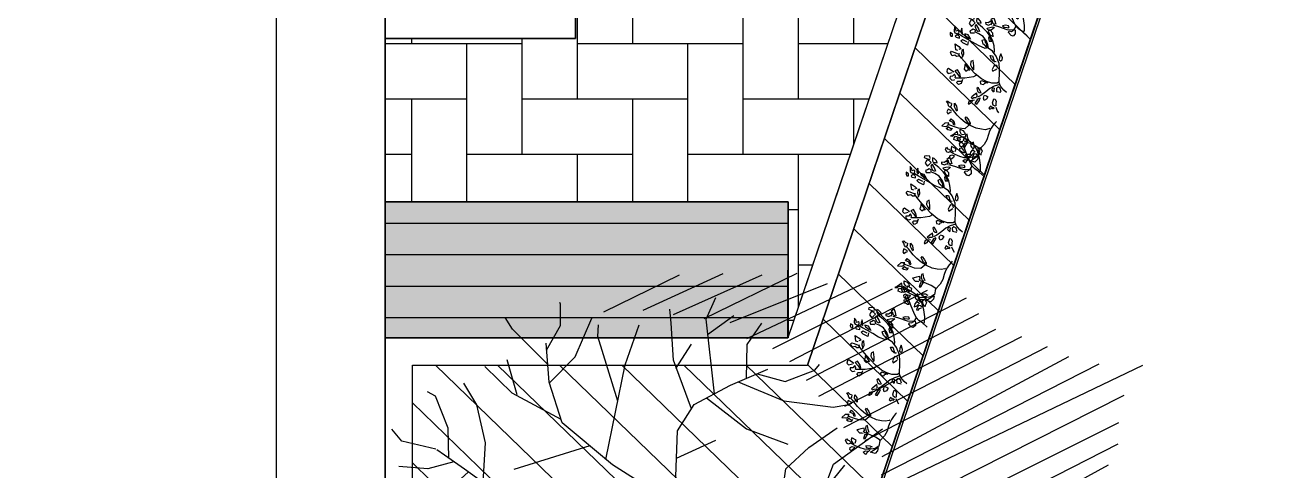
# Model space of a CAD drawing. Header units: millimetres. Extents: x 60.6 to 115.2, y 47.4 to 73.6.
# Drawn here: x 100.911 to 105.522, y 51.672 to 53.31 of the extents above; entities that cross this region are included whole.
import ezdxf

# ---------------------------------------------------------------- set-up
doc = ezdxf.new("R2010")
doc.units = ezdxf.units.MM
for name, color, linetype in [('1-furnitura', 250, 'Continuous'), ('bord', 251, 'Continuous'), ('tree 3', 96, 'Continuous'), ('trees', 118, 'Continuous')]:
    doc.layers.add(name, color=color, linetype=linetype)
doc.layers.add('hatch 3', color=7, linetype='Continuous', true_color=0x57792a)
for name, color, linetype, lineweight in [('paving', 251, 'Continuous', 30), ('road', 7, 'Continuous', 30), ('wall2', 7, 'Continuous', 40)]:
    doc.layers.add(name, color=color, linetype=linetype, lineweight=lineweight)
doc.linetypes.add('FENCELINE1', pattern='A,6.35,-2.54,[133,ltypeshp.shx,S=2.54,R=0,X=-2.54,Y=0],-2.54,25.4', length=36.83)
pattern_1 = [(0, (-555.04357, -382.48519), (0.02778125, 0.0555625), [0, -0.0555625])]
pattern_2 = [(72, (192.247137, -646.07223), (-0.0442581993, 0.0435912956), [0, -0.0555625])]
pattern_3 = [(144, (673.85884, -16.809406), (-0.0551343215, -0.0286215977), [0, -0.0555625])]
pattern_4 = [(216, (224.22053, 635.683446), (0.0101833147, -0.061280416), [0, -0.0555625])]
pattern_5 = [(288, (-535.28293, 409.68338), (0.061427956, -0.009251782), [0, -0.0555625])]

# ---------------------------------------------------------------- blocks, each defined once
blk = doc.blocks.new('SHADOW2')
at = {"color": 250}
for p, q in [((6.317, -0.452), (7.12, -1.952)), ((6.379, -1.246), (7.182, -2.834)), ((6.317, -1.864), (7.182, -3.628)), ((6.256, -2.481), (7.243, -4.334)), ((6.194, -3.011), (7.058, -4.951)), ((5.885, -3.364), (7.12, -5.745)), ((5.7, -3.893), (6.996, -6.275)), ((5.453, -4.246), (6.996, -6.98)), ((-3.992, -4.687), (-2.819, -7.069)), ((5.083, -4.599), (6.873, -7.774)), ((4.774, -4.863), (6.564, -8.039)), ((-3.375, -5.304), (-2.264, -7.422)), ((4.157, -5.393), (6.132, -8.921)), ((4.589, -5.393), (6.256, -8.392)), ((-2.881, -5.657), (-1.461, -8.304)), ((3.91, -5.834), (5.947, -9.451)), ((-2.387, -6.01), (-0.659, -9.009)), ((-2.017, -6.01), (-0.041, -9.362)), ((-1.523, -6.186), (0.514, -9.627)), ((-1.029, -6.275), (1.008, -9.715)), ((2.86, -6.098), (5.638, -11.391)), ((3.231, -6.186), (5.638, -10.509)), ((3.601, -6.186), (5.762, -9.892)), ((-0.597, -6.451), (1.626, -10.156)), ((2.058, -6.539), (4.465, -10.95)), ((2.49, -6.451), (5.021, -11.038)), ((-0.103, -6.628), (2.119, -10.333)), ((0.329, -6.628), (2.613, -10.509)), ((0.761, -6.628), (3.107, -10.686)), ((1.193, -6.716), (3.601, -10.774)), ((1.626, -6.628), (4.033, -10.95))]:
    blk.add_line(p, q, dxfattribs=at)
blk = doc.blocks.new('t61')
at = {"color": 86, "linetype": 'Continuous'}
for p, q in [((0.0243, 0.4853), (0.0252, 0.4981)), ((0.02, 0.4213), (0.0243, 0.4853)), ((0.0656, 0.4591), (0.0705, 0.4732)), ((-0.0478, 0.4405), (-0.0558, 0.4687)), ((0.0608, 0.4055), (0.0656, 0.4591)), ((-0.1457, 0.4033), (-0.1466, 0.4309)), ((-0.0219, 0.3917), (-0.0478, 0.4405)), ((-0.0111, 0.4117), (-0.0006, 0.4469)), ((0.1022, 0.403), (0.1266, 0.4495)), ((0.15, 0.4072), (0.1694, 0.4328)), ((-0.1238, 0.4264), (-0.1358, 0.4251)), ((-0.0903, 0.4014), (-0.1238, 0.4264)), ((-0.0324, 0.3723), (-0.0111, 0.4117)), ((0.0374, 0.3782), (0.02, 0.4213)), ((0.0339, 0.3489), (0.0687, 0.4219)), ((0.1463, 0.3864), (0.1518, 0.4155)), ((-0.2289, 0.3755), (-0.2452, 0.3912)), ((-0.1546, 0.3796), (-0.1851, 0.4005)), ((-0.1387, 0.3567), (-0.1457, 0.4033)), ((-0.0436, 0.3482), (-0.0903, 0.4014)), ((0.0502, 0.3831), (0.1022, 0.403)), ((0.1149, 0.3732), (0.15, 0.4072)), ((-0.2094, 0.3611), (-0.2289, 0.3755)), ((-0.1174, 0.3261), (-0.1546, 0.3796)), ((-0.0481, 0.3386), (-0.0324, 0.3723)), ((-0.0071, 0.3639), (0.0305, 0.3771)), ((0.0644, 0.3569), (0.1149, 0.3732)), ((0.15, 0.3089), (0.1463, 0.3864)), ((0.199, 0.3268), (0.203, 0.3742)), ((0.2313, 0.3134), (0.2442, 0.3694)), ((0.2442, 0.3694), (0.2639, 0.3857)), ((-0.2295, 0.3271), (-0.2763, 0.3579)), ((-0.1336, 0.3494), (-0.2094, 0.3611)), ((-0.0519, 0.3257), (-0.0071, 0.3639)), ((-0.017, 0.2458), (0.0339, 0.3489)), ((0.0357, 0.3528), (0.0644, 0.3569)), ((-0.0595, 0.3005), (-0.0481, 0.3386)), ((-0.2165, 0.2875), (-0.2295, 0.3271)), ((-0.1057, 0.2599), (-0.1174, 0.3261)), ((0.1367, 0.2104), (0.0816, 0.3124)), ((0.1939, 0.26), (0.15, 0.3089)), ((0.2106, 0.2843), (0.199, 0.3268)), ((0.2211, 0.2996), (0.2301, 0.3117)), ((0.2652, 0.2932), (0.3175, 0.314)), ((0.3175, 0.314), (0.3249, 0.3271)), ((-0.3487, 0.2983), (-0.3622, 0.2951)), ((-0.3117, 0.3044), (-0.3487, 0.2983)), ((-0.2966, 0.2829), (-0.3117, 0.3044)), ((-0.2633, 0.2944), (-0.3077, 0.2791)), ((-0.2116, 0.2868), (-0.2633, 0.2944)), ((-0.2556, 0.2933), (-0.2593, 0.2525)), ((-0.0567, 0.2592), (-0.0595, 0.3005)), ((0.1987, 0.2669), (0.2211, 0.2996)), ((0.2162, 0.2925), (0.2652, 0.2932)), ((-0.3036, 0.2805), (-0.3271, 0.2502)), ((-0.1651, 0.2429), (-0.2116, 0.2868)), ((0.17, 0.2275), (0.1987, 0.2669)), ((0.3034, 0.2467), (0.3388, 0.2679)), ((-0.3271, 0.2502), (-0.3733, 0.2288)), ((-0.2593, 0.2525), (-0.3216, 0.2064)), ((-0.0853, 0.2237), (-0.1057, 0.2599)), ((-0.0428, 0.2285), (-0.0567, 0.2592)), ((0.2415, 0.2323), (0.3034, 0.2467)), ((-0.3733, 0.2288), (-0.4121, 0.2205)), ((-0.1509, 0.199), (-0.1651, 0.2429)), ((-0.0338, 0.2124), (-0.0428, 0.2285)), ((-0.0231, 0.2095), (-0.017, 0.2458)), ((0.1195, 0.2016), (0.17, 0.2275)), ((0.1766, 0.2365), (0.2415, 0.2323)), ((0.3228, 0.1891), (0.3662, 0.2333)), ((-0.3216, 0.2064), (-0.3453, 0.1913)), ((-0.0625, 0.1963), (-0.0853, 0.2237)), ((-0.0118, 0.2001), (0.0058, 0.2115)), ((0.0058, 0.2115), (0.0277, 0.2217)), ((0.0277, 0.2217), (0.049, 0.2217)), ((0.049, 0.2217), (0.0825, 0.2048)), ((-0.2344, 0.1923), (-0.2627, 0.2025)), ((-0.168, 0.1141), (-0.2344, 0.1923)), ((-0.114, 0.1724), (-0.1509, 0.199)), ((-0.0657, 0.1854), (-0.114, 0.1724)), ((0.0825, 0.2048), (0.1195, 0.2016)), ((0.2364, 0.0617), (0.1977, 0.1859)), ((0.2798, 0.1088), (0.3228, 0.1891)), ((0.32, 0.1807), (0.3773, 0.1971)), ((0.3694, 0.1307), (0.4272, 0.1884)), ((0.4272, 0.1884), (0.4463, 0.2003)), ((-0.4223, 0.1641), (-0.4321, 0.1647)), ((-0.3856, 0.1468), (-0.4223, 0.1641)), ((-0.3456, 0.0887), (-0.3856, 0.1468)), ((-0.0554, 0.16), (-0.1244, 0.1209)), ((-0.0369, 0.1529), (-0.0459, 0.1132)), ((-0.015, 0.1615), (0.0274, 0.1634)), ((0.0274, 0.1634), (0.0468, 0.1426)), ((0.1118, 0.0815), (0.101, 0.1625)), ((0.0468, 0.1426), (0.0443, 0.0988)), ((0.1099, 0.0681), (0.1712, 0.1417)), ((0.2744, 0.1071), (0.3403, 0.1285)), ((0.3387, 0.1284), (0.3819, 0.0859)), ((0.3403, 0.1285), (0.4041, 0.1333)), ((0.3929, 0.1325), (0.4333, 0.1096)), ((-0.4528, 0.1112), (-0.4746, 0.1228)), ((-0.3483, 0.0895), (-0.4528, 0.1112)), ((-0.1244, 0.1209), (-0.2036, 0.1087)), ((0.2057, 0.0251), (0.2744, 0.1071)), ((0.4333, 0.1096), (0.4681, 0.1096)), ((0.4681, 0.1096), (0.4709, 0.1112)), ((-0.3964, 0.0885), (-0.4574, 0.0847)), ((-0.3608, -0.0107), (-0.3964, 0.0885)), ((-0.3086, 0.0779), (-0.3527, 0.0907)), ((0.3819, 0.0859), (0.445, 0.0587)), ((-0.2289, 0.0174), (-0.3086, 0.0779)), ((-0.1198, 0.0459), (-0.0939, 0.0779)), ((-0.033, 0.0459), (0.0092, 0.0686)), ((0.1004, 0.0017), (0.1118, 0.0815)), ((-0.4512, 0.0427), (-0.4762, 0.0417)), ((-0.3961, 0.0472), (-0.4629, 0.0587)), ((-0.3808, -0.0118), (-0.4512, 0.0427)), ((-0.274, 0.0516), (-0.3961, 0.0472)), ((-0.154, -0.0367), (-0.1198, 0.0459)), ((-0.1245, 0.0345), (-0.0687, 0.051)), ((-0.0769, -0.044), (-0.033, 0.0459)), ((0.3098, 0.0161), (0.4152, 0.0488)), ((0.4152, 0.0488), (0.4343, 0.0478)), ((-0.3539, 0.0206), (-0.3869, 0.0078)), ((0.1648, -0.0396), (0.2057, 0.0251)), ((0.2145, 0.0356), (0.369, 0.004)), ((-0.4429, 0.0011), (-0.4947, -0.0047)), ((-0.4252, -0.017), (-0.4429, 0.0011)), ((-0.1962, -0.0457), (-0.2289, 0.0174)), ((0.0769, -0.0481), (0.1004, 0.0017)), ((0.369, 0.004), (0.4343, -0.0188)), ((-0.4186, -0.014), (-0.4494, -0.0281)), ((-0.4042, -0.0132), (-0.4263, -0.0691)), ((-0.3462, -0.0098), (-0.4186, -0.014)), ((-0.2803, -0.0332), (-0.3462, -0.0098)), ((0.0596, -0.0511), (0.0388, -0.0153)), ((-0.3145, -0.0268), (-0.3558, -0.0643)), ((-0.2516, -0.0604), (-0.2803, -0.0332)), ((-0.1629, -0.0759), (-0.154, -0.0367)), ((-0.0835, -0.0479), (-0.0604, -0.0342)), ((0.0993, -0.0645), (0.1648, -0.0396)), ((-0.2292, -0.0941), (-0.2516, -0.0604)), ((-0.196, -0.083), (-0.1962, -0.0457)), ((-0.1407, -0.0924), (-0.0835, -0.0479)), ((-0.4263, -0.0691), (-0.4568, -0.0899)), ((-0.3558, -0.0643), (-0.4053, -0.0924)), ((0.0443, -0.0715), (0.0028, -0.0633)), ((0.0999, -0.0886), (0.1863, -0.0787)), ((0.1863, -0.0787), (0.2612, -0.0816)), ((0.2164, -0.0798), (0.2461, -0.1443)), ((0.2612, -0.0816), (0.3043, -0.1088)), ((0.2969, -0.1041), (0.3764, -0.0748)), ((0.3628, -0.0784), (0.4025, -0.104)), ((0.3764, -0.0748), (0.4367, -0.071)), ((0.4367, -0.071), (0.4595, -0.0687)), ((-0.4053, -0.0924), (-0.4472, -0.1072)), ((-0.2095, -0.1074), (-0.2292, -0.0941)), ((-0.0805, -0.0955), (-0.1525, -0.1555)), ((-0.0693, -0.087), (-0.0832, -0.0976)), ((-0.4056, -0.112), (-0.4352, -0.1328)), ((-0.2758, -0.1495), (-0.4056, -0.112)), ((-0.1366, -0.1224), (-0.1075, -0.1475)), ((0.0647, -0.1051), (0.032, -0.1309)), ((0.0818, -0.1049), (0.0822, -0.1619)), ((0.0852, -0.1036), (0.1136, -0.1229)), ((0.1136, -0.1229), (0.1586, -0.1802)), ((0.3043, -0.1088), (0.3357, -0.168)), ((-0.2233, -0.1424), (-0.2683, -0.1485)), ((-0.1988, -0.1385), (-0.2233, -0.1424)), ((0.032, -0.1309), (-0.0043, -0.1828)), ((0.315, -0.1289), (0.2643, -0.1943)), ((0.3217, -0.1417), (0.4432, -0.1283)), ((0.4183, -0.1302), (0.4494, -0.1735)), ((0.4432, -0.1283), (0.4786, -0.144)), ((-0.2683, -0.1485), (-0.2997, -0.194)), ((-0.2665, -0.1483), (-0.2615, -0.2199)), ((-0.1633, -0.1482), (-0.1543, -0.169)), ((-0.1075, -0.1475), (-0.0807, -0.2007)), ((0.0822, -0.1619), (0.0893, -0.2465)), ((-0.293, -0.1842), (-0.2914, -0.217)), ((-0.1543, -0.169), (-0.154, -0.225)), ((-0.0043, -0.1828), (-0.0176, -0.2664)), ((0.1586, -0.1802), (0.1528, -0.2718)), ((0.341, -0.1804), (0.3101, -0.2551)), ((0.3357, -0.168), (0.3619, -0.2292)), ((-0.397, -0.1869), (-0.4389, -0.1921)), ((-0.3069, -0.2), (-0.397, -0.1869)), ((-0.2997, -0.194), (-0.3444, -0.2311)), ((-0.0807, -0.2007), (-0.0708, -0.2782)), ((0.2643, -0.1943), (0.2393, -0.2616)), ((0.3468, -0.194), (0.4022, -0.1953)), ((0.4022, -0.1953), (0.437, -0.2193)), ((-0.4109, -0.2161), (-0.4488, -0.2308)), ((-0.3733, -0.2113), (-0.4109, -0.2161)), ((-0.3315, -0.2204), (-0.3733, -0.2113)), ((-0.2914, -0.217), (-0.2966, -0.2644)), ((-0.154, -0.225), (-0.1879, -0.2792)), ((0.3544, -0.2117), (0.3419, -0.2574)), ((-0.3444, -0.2311), (-0.3841, -0.2507)), ((-0.3622, -0.2399), (-0.3567, -0.2945)), ((-0.165, -0.2426), (-0.1235, -0.3074)), ((-0.0137, -0.2418), (-0.036, -0.2532)), ((-0.3841, -0.2507), (-0.3943, -0.2539)), ((-0.2966, -0.2644), (-0.3105, -0.3)), ((0.0893, -0.2465), (0.101, -0.3503)), ((0.154, -0.2518), (0.1993, -0.2584)), ((0.1993, -0.2584), (0.2341, -0.2961)), ((0.3101, -0.2551), (0.2997, -0.3359)), ((0.3419, -0.2574), (0.36, -0.3058)), ((-0.1879, -0.2792), (-0.2184, -0.3314)), ((-0.1872, -0.2781), (-0.1663, -0.2974)), ((-0.0708, -0.2782), (-0.0727, -0.3576)), ((0.1528, -0.2718), (0.1706, -0.3269)), ((-0.3567, -0.2945), (-0.3644, -0.3189)), ((-0.2495, -0.2997), (-0.3059, -0.3224)), ((-0.2008, -0.3013), (-0.2495, -0.2997)), ((-0.1663, -0.2974), (-0.1482, -0.3259)), ((-0.1235, -0.3074), (-0.118, -0.3295)), ((0.1627, -0.3025), (0.1346, -0.3567)), ((0.2341, -0.2961), (0.2658, -0.3426)), ((0.36, -0.3058), (0.3696, -0.3134)), ((-0.2103, -0.3175), (-0.1823, -0.3618)), ((0.169, -0.322), (0.2067, -0.3362)), ((0.1706, -0.3269), (0.2048, -0.3548)), ((-0.2572, -0.3407), (-0.3096, -0.3708)), ((-0.2205, -0.3354), (-0.2572, -0.3407)), ((-0.2184, -0.3314), (-0.2421, -0.3775)), ((-0.118, -0.3295), (-0.117, -0.3535)), ((0.2067, -0.3362), (0.2643, -0.4162)), ((0.2997, -0.3359), (0.3037, -0.3583)), ((-0.1823, -0.3618), (-0.1811, -0.405)), ((-0.0729, -0.3602), (-0.1417, -0.4566)), ((-0.117, -0.3535), (-0.1229, -0.3871)), ((-0.0727, -0.3576), (-0.0767, -0.4249)), ((0.101, -0.3503), (0.0453, -0.4364)), ((0.0999, -0.3521), (0.1164, -0.3948)), ((0.1346, -0.3567), (0.15, -0.4182)), ((-0.3096, -0.3708), (-0.3256, -0.3804)), ((-0.2627, -0.3868), (-0.3049, -0.4108)), ((-0.2378, -0.369), (-0.2627, -0.3868)), ((-0.24, -0.3735), (-0.2298, -0.4307)), ((0.0813, -0.3882), (0.0973, -0.4249)), ((-0.1811, -0.405), (-0.1768, -0.4198)), ((-0.0755, -0.4048), (-0.0591, -0.4339)), ((0.0755, -0.3897), (0.0308, -0.4009)), ((0.1164, -0.3948), (0.1229, -0.4601)), ((0.0973, -0.4249), (0.0924, -0.4678)), ((0.15, -0.4182), (0.1565, -0.4406)), ((-0.2298, -0.4307), (-0.2384, -0.463)), ((-0.0591, -0.4339), (-0.0585, -0.4665)), ((-0.1417, -0.4566), (-0.1429, -0.4761)), ((-0.0585, -0.4665), (-0.0576, -0.4864)), ((0.1229, -0.4601), (0.126, -0.4774))]:
    blk.add_line(p, q, dxfattribs=at)
at = {"color": 33, "linetype": 'Continuous'}
for centre, radius in [((-0.0342, 0.1812), 0.0181), ((0.0707, -0.0764), 0.0183), ((-0.1747, -0.114), 0.0244)]:
    blk.add_circle(centre, radius, dxfattribs=at)
blk = doc.blocks.new('f6')
at = {"true_color": 0x297dd6}
h = blk.add_hatch(dxfattribs=at)
h.set_pattern_fill('DOTS', color=152, scale=0.035, style=0)
h.set_pattern_definition(pattern_1)
edge = h.paths.add_edge_path()
edge.add_arc((0.758, 1.239), 1.166, 124.6664, 195.8507)
edge.add_arc((0.095, 1.042), 0.474, 194.8313, 345.1687)
edge.add_arc((-0.568, 1.239), 1.166, 344.1493, 415.3336)
h = blk.add_hatch()
h.set_pattern_fill('DOTS', color=6, scale=0.035, style=0)
h.set_pattern_definition(pattern_1)
edge = h.paths.add_edge_path()
edge.add_arc((0.095, 0.924), 0.356, 0, 360)
h = blk.add_hatch(dxfattribs=at)
h.set_pattern_fill('DOTS', color=152, scale=0.035, angle=72, style=0)
h.set_pattern_definition(pattern_2)
edge = h.paths.add_edge_path()
edge.add_arc((-0.944, 1.104), 1.166, 196.6664, 267.8507)
edge.add_arc((-0.962, 0.413), 0.474, 266.8313, 417.1687)
edge.add_arc((-1.354, -0.157), 1.166, 56.1493, 127.3336)
h = blk.add_hatch(dxfattribs=at)
h.set_pattern_fill('DOTS', color=152, scale=0.035, angle=-72, style=0)
h.set_pattern_definition(pattern_5)
edge = h.paths.add_edge_path()
edge.add_arc((1.413, -0.338), 1.166, 52.6664, 123.8507)
edge.add_arc((1.021, 0.231), 0.474, 122.8313, 273.1687)
edge.add_arc((1.003, 0.923), 1.166, 272.1493, 343.3336)
h = blk.add_hatch()
h.set_pattern_fill('DOTS', color=6, scale=0.035, angle=72, style=0)
h.set_pattern_definition(pattern_2)
edge = h.paths.add_edge_path()
edge.add_arc((-0.85, 0.376), 0.356, 0, 360)
at = {"true_color": 0xff4242}
h = blk.add_hatch(dxfattribs=at)
h.set_pattern_fill('DOTS', color=20, scale=0.07, style=0)
h.set_pattern_definition([(0, (-555.04357, -382.48519), (0.0555625, 0.111125), [0, -0.111125])])
edge = h.paths.add_edge_path()
edge.add_arc((0, 0), 0.499, 0, 360)
h = blk.add_hatch()
h.set_pattern_fill('DOTS', color=6, scale=0.035, angle=-72, style=0)
h.set_pattern_definition(pattern_5)
edge = h.paths.add_edge_path()
edge.add_arc((0.909, 0.195), 0.356, 0, 360)
at = {"true_color": 0x297dd6}
h = blk.add_hatch(dxfattribs=at)
h.set_pattern_fill('DOTS', color=152, scale=0.035, angle=144, style=0)
h.set_pattern_definition(pattern_3)
edge = h.paths.add_edge_path()
edge.add_arc((-1.342, -0.557), 1.166, 268.6664, 339.8507)
edge.add_arc((-0.69, -0.787), 0.474, 338.8313, 489.1687)
edge.add_arc((-0.269, -1.336), 1.166, 128.1493, 199.3336)
h = blk.add_hatch()
h.set_pattern_fill('DOTS', color=6, scale=0.035, angle=144, style=0)
h.set_pattern_definition(pattern_3)
edge = h.paths.add_edge_path()
edge.add_arc((-0.62, -0.692), 0.356, 0, 360)
h = blk.add_hatch(dxfattribs=at)
h.set_pattern_fill('DOTS', color=152, scale=0.035, angle=-144, style=0)
h.set_pattern_definition(pattern_4)
edge = h.paths.add_edge_path()
edge.add_arc((0.115, -1.448), 1.166, 340.6664, 411.8507)
edge.add_arc((0.535, -0.899), 0.474, 50.8313, 201.1687)
edge.add_arc((1.188, -0.669), 1.166, 200.1493, 271.3336)
h = blk.add_hatch()
h.set_pattern_fill('DOTS', color=6, scale=0.035, angle=-144, style=0)
h.set_pattern_definition(pattern_4)
edge = h.paths.add_edge_path()
edge.add_arc((0.466, -0.804), 0.356, 0, 360)
at = {"color": 152, "true_color": 0x297dd6}
for points in [[(0.095, 2.198, 0.320989), (-0.363, 0.921, 0.769668), (0.554, 0.921, 0.320989)], [(-2.061, 0.77, 0.320989), (-0.988, -0.06, 0.769668), (-0.705, 0.811, 0.320989)], [(2.12, 0.588, 0.320989), (0.764, 0.63, 0.769668), (1.047, -0.242, 0.320989)], [(-1.369, -1.722, 0.320989), (-0.248, -0.958, 0.769668), (-0.989, -0.42, 0.320989)], [(1.215, -1.834, 0.320989), (0.835, -0.532, 0.769668), (0.093, -1.071, 0.320989)]]:
    blk.add_lwpolyline(points, format="xyb", close=True, dxfattribs=at)
at = {"color": 20, "true_color": 0xff4242}
for centre, radius in [((0.095, 0.924), 0.356), ((-0.85, 0.376), 0.356), ((0, 0), 0.499), ((0.909, 0.195), 0.356), ((-0.62, -0.692), 0.356), ((0.466, -0.804), 0.356)]:
    blk.add_circle(centre, radius, dxfattribs=at)
blk = doc.blocks.new('44674')
at = {"layer": '1-furnitura'}
h = blk.add_hatch(color=31, dxfattribs=at)
h.set_gradient(color1=(255, 186, 117), color2=(255, 230, 204), rotation=180, one_color=1, tint=0.9, name='SPHERICAL')
h.paths.add_polyline_path([(687.1586, 574.3232), (687.1586, 575.8045), (687.6586, 575.8045), (687.6586, 574.3232)])
at = {"layer": '1-furnitura', "color": 2}
blk.add_lwpolyline([(687.1586, 574.3232), (687.1586, 575.8045), (687.6586, 575.8045), (687.6586, 574.3232)], close=True, dxfattribs=at)
at = {"layer": '1-furnitura', "color": 21}
for points in [[(687.2325, 574.3232), (687.2325, 575.8045)], [(687.3478, 574.3232), (687.3478, 575.8045)], [(687.4631, 574.3232), (687.4631, 575.8045)], [(687.5785, 574.3232), (687.5785, 575.8045)]]:
    blk.add_lwpolyline(points, dxfattribs=at)
blk = doc.blocks.new('6343')
at = {"color": 92, "linetype": 'Continuous'}
for p, q in [((687.8927, 609.2989), (687.8863, 609.2946)), ((687.8926, 609.2881), (687.8927, 609.2989)), ((687.9187, 609.298), (687.9044, 609.2894)), ((687.9147, 609.2886), (687.9187, 609.298)), ((687.8267, 609.2425), (687.8317, 609.2549)), ((687.8317, 609.2549), (687.839, 609.2543)), ((687.839, 609.2543), (687.8416, 609.2457)), ((687.8521, 609.2451), (687.8681, 609.2595)), ((687.8681, 609.2595), (687.8684, 609.2421)), ((687.8863, 609.2946), (687.8827, 609.2881)), ((687.8827, 609.2881), (687.8864, 609.2836)), ((687.8864, 609.2836), (687.8925, 609.2879)), ((687.8925, 609.2755), (687.8903, 609.2707)), ((687.8903, 609.2707), (687.895, 609.2581)), ((687.9001, 609.2728), (687.8925, 609.2755)), ((687.895, 609.2581), (687.9007, 609.2626)), ((687.9004, 609.2654), (687.9001, 609.2728)), ((687.9044, 609.2894), (687.9011, 609.2836)), ((687.9011, 609.2836), (687.9043, 609.2731)), ((687.9043, 609.2731), (687.9098, 609.2716)), ((687.9092, 609.2834), (687.9147, 609.2886)), ((687.9149, 609.2798), (687.9092, 609.2834)), ((687.911, 609.2718), (687.9151, 609.275)), ((687.9154, 609.2669), (687.9123, 609.2576)), ((687.9133, 609.2578), (687.9238, 609.2669)), ((687.9151, 609.275), (687.9149, 609.2798)), ((687.9196, 609.269), (687.9154, 609.2669)), ((687.9191, 609.2519), (687.9156, 609.2468)), ((687.9234, 609.2389), (687.9191, 609.2519)), ((687.9297, 609.2723), (687.9196, 609.269)), ((687.9238, 609.2669), (687.9297, 609.2723)), ((687.9597, 609.2598), (687.956, 609.2472)), ((687.9684, 609.2614), (687.9597, 609.2598)), ((687.9772, 609.2619), (687.9684, 609.2614)), ((687.9746, 609.2438), (687.9772, 609.2619)), ((687.9794, 609.2764), (687.9747, 609.2745)), ((687.9747, 609.2745), (687.9778, 609.2627)), ((687.9778, 609.2627), (687.9812, 609.2537)), ((687.9854, 609.2706), (687.9794, 609.2764)), ((687.9846, 609.2551), (687.9912, 609.2614)), ((687.9912, 609.2614), (687.9854, 609.2706)), ((687.7598, 609.2059), (687.7545, 609.203)), ((687.7659, 609.1986), (687.7598, 609.2059)), ((687.7672, 609.2259), (687.7653, 609.2179)), ((687.7653, 609.2179), (687.7729, 609.2117)), ((687.7753, 609.2297), (687.7672, 609.2259)), ((687.7729, 609.2117), (687.7761, 609.2077)), ((687.7809, 609.2273), (687.7753, 609.2297)), ((687.7805, 609.2038), (687.7809, 609.2273)), ((687.8343, 609.2366), (687.8267, 609.2425)), ((687.8339, 609.2289), (687.8343, 609.2366)), ((687.8382, 609.2233), (687.8339, 609.2289)), ((687.8482, 609.2274), (687.8382, 609.2233)), ((687.8416, 609.2457), (687.8446, 609.2295)), ((687.8428, 609.2099), (687.8567, 609.2119)), ((687.8446, 609.2295), (687.846, 609.2268)), ((687.8538, 609.2206), (687.8463, 609.2097)), ((687.8551, 609.2371), (687.8521, 609.2451)), ((687.8633, 609.2251), (687.8538, 609.2206)), ((687.8567, 609.2119), (687.8699, 609.2224)), ((687.8658, 609.2322), (687.8591, 609.2367)), ((687.8699, 609.2224), (687.8633, 609.2251)), ((687.8684, 609.2421), (687.8658, 609.2322)), ((687.8882, 609.2379), (687.8898, 609.2484)), ((687.8914, 609.2191), (687.8882, 609.2379)), ((687.8898, 609.2484), (687.8972, 609.2467)), ((687.9034, 609.2255), (687.8914, 609.2191)), ((687.8972, 609.2467), (687.9, 609.2306)), ((687.9154, 609.2382), (687.9149, 609.2279)), ((687.9156, 609.2468), (687.9154, 609.2382)), ((687.9154, 609.2215), (687.9193, 609.229)), ((687.9193, 609.229), (687.9234, 609.2389)), ((687.9385, 609.243), (687.9344, 609.2371)), ((687.9344, 609.2371), (687.9379, 609.2323)), ((687.9379, 609.2323), (687.9411, 609.2275)), ((687.945, 609.2392), (687.9385, 609.243)), ((687.9411, 609.2275), (687.9413, 609.2251)), ((687.951, 609.2366), (687.945, 609.2392)), ((687.9455, 609.2236), (687.9531, 609.2279)), ((687.9531, 609.2279), (687.951, 609.2366)), ((687.9624, 609.2372), (687.9549, 609.2231)), ((687.9549, 609.2231), (687.9556, 609.2156)), ((687.956, 609.2472), (687.9677, 609.2447)), ((687.9573, 609.2105), (687.9661, 609.2222)), ((687.9712, 609.2371), (687.9624, 609.2372)), ((687.9661, 609.2222), (687.9712, 609.2371)), ((687.9694, 609.2442), (687.9746, 609.2438)), ((687.982, 609.2434), (687.9798, 609.2386)), ((687.9798, 609.2386), (687.9826, 609.232)), ((687.9917, 609.249), (687.982, 609.2434)), ((687.9836, 609.2299), (687.9864, 609.2248)), ((687.9864, 609.2248), (687.9908, 609.2314)), ((687.9908, 609.2314), (687.9936, 609.2432)), ((687.9936, 609.2432), (687.9917, 609.249)), ((687.9971, 609.2127), (687.993, 609.2095)), ((687.993, 609.2095), (687.996, 609.1986)), ((688.0023, 609.2048), (687.9971, 609.2127)), ((688.0126, 609.1995), (688.0023, 609.2048)), ((688.0921, 609.2244), (688.0971, 609.2265)), ((688.0947, 609.2111), (688.0921, 609.2244)), ((688.1031, 609.2039), (688.0947, 609.2111)), ((688.0956, 609.2418), (688.0989, 609.2342)), ((688.104, 609.2364), (688.0956, 609.2418)), ((688.0971, 609.2265), (688.1044, 609.2262)), ((688.0989, 609.2342), (688.1083, 609.2335)), ((688.1081, 609.208), (688.1031, 609.2039)), ((688.1197, 609.2319), (688.104, 609.2364)), ((688.1044, 609.2262), (688.1091, 609.213)), ((688.1083, 609.2335), (688.1146, 609.2244)), ((688.1091, 609.213), (688.1094, 609.2076)), ((688.1122, 609.221), (688.1142, 609.2203)), ((688.1142, 609.2203), (688.1236, 609.2311)), ((688.1236, 609.2311), (688.1197, 609.2319)), ((688.123, 609.2113), (688.1279, 609.2218)), ((688.1249, 609.2067), (688.123, 609.2113)), ((688.1324, 609.2005), (688.1249, 609.2067)), ((688.1279, 609.2218), (688.1357, 609.2272)), ((688.1354, 609.2073), (688.1329, 609.2014)), ((688.1376, 609.2158), (688.1354, 609.2073)), ((688.1357, 609.2272), (688.1376, 609.2158)), ((687.6743, 609.1547), (687.6778, 609.1641)), ((687.6778, 609.1641), (687.6814, 609.1605)), ((687.6814, 609.1605), (687.6801, 609.1524)), ((687.7545, 609.203), (687.7528, 609.1928)), ((687.7528, 609.1928), (687.7582, 609.1867)), ((687.7532, 609.1633), (687.7557, 609.1734)), ((687.7621, 609.1579), (687.7532, 609.1633)), ((687.7557, 609.1734), (687.7623, 609.1723)), ((687.7582, 609.1867), (687.7612, 609.1855)), ((687.7772, 609.1626), (687.7621, 609.1579)), ((687.7623, 609.1723), (687.7688, 609.1628)), ((687.7763, 609.1968), (687.7659, 609.1986)), ((687.767, 609.1874), (687.7721, 609.1892)), ((687.7688, 609.1628), (687.7711, 609.1615)), ((687.7721, 609.1892), (687.7763, 609.1968)), ((687.7826, 609.1866), (687.7774, 609.1743)), ((687.7813, 609.1733), (687.7891, 609.1826)), ((687.7869, 609.2025), (687.7826, 609.1866)), ((687.7954, 609.1977), (687.7869, 609.2025)), ((687.7891, 609.1826), (687.7954, 609.1977)), ((687.8119, 609.1795), (687.81, 609.1696)), ((687.81, 609.1696), (687.8196, 609.1665)), ((687.8179, 609.1809), (687.8119, 609.1795)), ((687.8297, 609.1869), (687.8179, 609.1809)), ((687.8199, 609.1597), (687.8297, 609.1869)), ((687.833, 609.1593), (687.8287, 609.1487)), ((687.8388, 609.1687), (687.833, 609.1593)), ((687.8487, 609.1743), (687.8388, 609.1687)), ((687.8426, 609.1568), (687.8566, 609.17)), ((687.8566, 609.17), (687.8487, 609.1743)), ((687.9248, 609.1583), (687.9271, 609.1671)), ((687.9344, 609.165), (687.9248, 609.1583)), ((687.9271, 609.1671), (687.9273, 609.1739)), ((687.9273, 609.1739), (687.9365, 609.186)), ((687.9376, 609.1722), (687.9352, 609.1652)), ((687.9365, 609.186), (687.9441, 609.1811)), ((687.9441, 609.1811), (687.9376, 609.1722)), ((687.9575, 609.1718), (687.9487, 609.1629)), ((687.9487, 609.1629), (687.9544, 609.1548)), ((687.9541, 609.1557), (687.9657, 609.1727)), ((687.9657, 609.1727), (687.9575, 609.1718)), ((687.9764, 609.1867), (687.9695, 609.174)), ((687.9695, 609.174), (687.9707, 609.1628)), ((687.9704, 609.1607), (687.9804, 609.169)), ((687.9837, 609.1825), (687.9764, 609.1867)), ((687.9802, 609.1912), (687.9839, 609.1969)), ((687.9854, 609.18), (687.9802, 609.1912)), ((687.9804, 609.169), (687.9837, 609.1825)), ((687.9839, 609.1969), (687.9909, 609.1897)), ((688.0014, 609.1754), (687.9854, 609.18)), ((687.9909, 609.1897), (687.9988, 609.1822)), ((687.996, 609.1986), (688.003, 609.1944)), ((687.9988, 609.1822), (688.0002, 609.1781)), ((688.0018, 609.1915), (688.0101, 609.1939)), ((688.0168, 609.1969), (688.0099, 609.1911)), ((688.0099, 609.1911), (688.0117, 609.1813)), ((688.0101, 609.1939), (688.0126, 609.1995)), ((688.0135, 609.1773), (688.0222, 609.1868)), ((688.0171, 609.2026), (688.0168, 609.1969)), ((688.03, 609.1982), (688.0171, 609.2026)), ((688.0222, 609.1868), (688.03, 609.1982)), ((688.0688, 609.1799), (688.0784, 609.1881)), ((688.0711, 609.1771), (688.0688, 609.1799)), ((688.0719, 609.1674), (688.0711, 609.1771)), ((688.0741, 609.164), (688.0719, 609.1674)), ((688.0778, 609.1658), (688.0741, 609.164)), ((688.0791, 609.1721), (688.0762, 609.167)), ((688.0784, 609.1881), (688.0824, 609.1838)), ((688.0824, 609.1838), (688.0791, 609.1721)), ((688.0911, 609.199), (688.0855, 609.1946)), ((688.0855, 609.1946), (688.086, 609.1859)), ((688.086, 609.1859), (688.0936, 609.1829)), ((688.0984, 609.1964), (688.0911, 609.199)), ((688.0923, 609.1774), (688.0996, 609.1855)), ((688.0936, 609.1829), (688.094, 609.1758)), ((688.0996, 609.1855), (688.0984, 609.1964)), ((688.1086, 609.1612), (688.1057, 609.1549)), ((688.1177, 609.1626), (688.1086, 609.1612)), ((688.1144, 609.1481), (688.1259, 609.1592)), ((688.1259, 609.1592), (688.1177, 609.1626)), ((687.5934, 609.1263), (687.5997, 609.1138)), ((687.6089, 609.1223), (687.5934, 609.1263)), ((687.5997, 609.1138), (687.6038, 609.1098)), ((687.6103, 609.121), (687.6089, 609.1223)), ((687.618, 609.1107), (687.6103, 609.121)), ((687.6248, 609.1128), (687.6354, 609.1132)), ((687.6266, 609.1079), (687.6248, 609.1128)), ((687.6354, 609.1132), (687.6338, 609.1005)), ((687.6464, 609.1404), (687.6432, 609.1331)), ((687.6432, 609.1331), (687.6527, 609.1299)), ((687.6576, 609.1428), (687.6464, 609.1404)), ((687.6527, 609.1299), (687.6567, 609.1268)), ((687.6597, 609.1281), (687.6576, 609.1428)), ((687.6671, 609.141), (687.6685, 609.1483)), ((687.6743, 609.1405), (687.6671, 609.141)), ((687.6685, 609.1483), (687.6743, 609.1547)), ((687.6729, 609.113), (687.6694, 609.1126)), ((687.6708, 609.1134), (687.6758, 609.123)), ((687.6847, 609.1234), (687.6729, 609.113)), ((687.682, 609.1442), (687.6743, 609.1405)), ((687.6758, 609.123), (687.6782, 609.1287)), ((687.6782, 609.1287), (687.689, 609.1353)), ((687.6801, 609.1524), (687.6825, 609.1456)), ((687.689, 609.1353), (687.6847, 609.1234)), ((687.8301, 609.1485), (687.8426, 609.1568)), ((687.8981, 609.1051), (687.8988, 609.1166)), ((687.8988, 609.1166), (687.9077, 609.1288)), ((687.9117, 609.1215), (687.8993, 609.1053)), ((687.9077, 609.1288), (687.9117, 609.1215)), ((688.0118, 609.1089), (688.0155, 609.1227)), ((688.0155, 609.1227), (688.0218, 609.1242)), ((688.0218, 609.1242), (688.0252, 609.1168)), ((688.0225, 609.1549), (688.0226, 609.1475)), ((688.0309, 609.1476), (688.0225, 609.1549)), ((688.0226, 609.1475), (688.0278, 609.1378)), ((688.0252, 609.1168), (688.0335, 609.1124)), ((688.0278, 609.1378), (688.0306, 609.1319)), ((688.0356, 609.1368), (688.0309, 609.1476)), ((688.0314, 609.1312), (688.0356, 609.1368)), ((688.0818, 609.1323), (688.0748, 609.1295)), ((688.0748, 609.1295), (688.0767, 609.1239)), ((688.0767, 609.1239), (688.0846, 609.1229)), ((688.0893, 609.1471), (688.0784, 609.1426)), ((688.0784, 609.1426), (688.0858, 609.1368)), ((688.0917, 609.1327), (688.0818, 609.1323)), ((688.0846, 609.1229), (688.0909, 609.1182)), ((688.0858, 609.1368), (688.0954, 609.1349)), ((688.1003, 609.1463), (688.0893, 609.1471)), ((688.0951, 609.1261), (688.0917, 609.1327)), ((688.0943, 609.1186), (688.0951, 609.1261)), ((688.0987, 609.1337), (688.1003, 609.1463)), ((688.1014, 609.1128), (688.107, 609.1238)), ((688.1054, 609.1121), (688.1018, 609.1105)), ((688.1057, 609.1549), (688.1045, 609.1441)), ((688.116, 609.1142), (688.1054, 609.1121)), ((688.1064, 609.1442), (688.1144, 609.1481)), ((688.107, 609.1238), (688.1177, 609.1333)), ((688.1249, 609.1268), (688.116, 609.1142)), ((688.1177, 609.1333), (688.1249, 609.1268)), ((687.5259, 609.0559), (687.5314, 609.0661)), ((687.5314, 609.0661), (687.5398, 609.0667)), ((687.5398, 609.0667), (687.5371, 609.0609)), ((687.595, 609.1073), (687.6058, 609.1041)), ((687.5954, 609.1), (687.595, 609.1073)), ((687.5999, 609.089), (687.5954, 609.1)), ((687.6094, 609.0902), (687.5999, 609.089)), ((687.6038, 609.1098), (687.6098, 609.1088)), ((687.6058, 609.1041), (687.6052, 609.0956)), ((687.6052, 609.0956), (687.6057, 609.089)), ((687.6113, 609.1103), (687.618, 609.1107)), ((687.622, 609.0915), (687.6268, 609.0977)), ((687.6252, 609.0894), (687.622, 609.0915)), ((687.628, 609.099), (687.6266, 609.1079)), ((687.6268, 609.0977), (687.628, 609.099)), ((687.6298, 609.0957), (687.6271, 609.0901)), ((687.6338, 609.1005), (687.6298, 609.0957)), ((687.6591, 609.0555), (687.6665, 609.072)), ((687.6665, 609.072), (687.6727, 609.0719)), ((687.6727, 609.0719), (687.6685, 609.0577)), ((687.727, 609.0965), (687.7161, 609.0933)), ((687.7161, 609.0933), (687.7187, 609.0904)), ((687.7187, 609.0904), (687.726, 609.0869)), ((687.726, 609.0869), (687.7373, 609.0866)), ((687.7409, 609.0823), (687.727, 609.0965)), ((687.7497, 609.075), (687.7314, 609.074)), ((687.7314, 609.074), (687.7341, 609.0665)), ((687.7341, 609.0665), (687.7477, 609.067)), ((687.7411, 609.0978), (687.7408, 609.0927)), ((687.7408, 609.0927), (687.7468, 609.0896)), ((687.7463, 609.0963), (687.7411, 609.0978)), ((687.7594, 609.0929), (687.7463, 609.0963)), ((687.7468, 609.0896), (687.7532, 609.0816)), ((687.7477, 609.067), (687.7582, 609.0691)), ((687.7581, 609.0696), (687.7497, 609.075)), ((687.7557, 609.0817), (687.7601, 609.0847)), ((687.7657, 609.0909), (687.7594, 609.0929)), ((687.7601, 609.0847), (687.7657, 609.0909)), ((687.7801, 609.1), (687.7735, 609.0924)), ((687.7735, 609.0924), (687.7736, 609.0849)), ((687.7736, 609.0849), (687.7763, 609.0781)), ((687.777, 609.0778), (687.7821, 609.087)), ((687.7863, 609.0977), (687.7801, 609.1)), ((687.7821, 609.087), (687.7863, 609.0977)), ((687.8083, 609.1043), (687.8022, 609.0982)), ((687.8022, 609.0982), (687.8063, 609.0884)), ((687.8063, 609.0884), (687.8132, 609.0874)), ((687.8145, 609.1003), (687.8083, 609.1043)), ((687.8132, 609.0874), (687.8174, 609.0844)), ((687.8178, 609.086), (687.8145, 609.1003)), ((687.8202, 609.0773), (687.8178, 609.086)), ((687.8701, 609.094), (687.866, 609.0881)), ((687.866, 609.0881), (687.8754, 609.0843)), ((687.8837, 609.096), (687.8701, 609.094)), ((687.8754, 609.0843), (687.8818, 609.0813)), ((687.8883, 609.0958), (687.8837, 609.096)), ((687.8857, 609.0801), (687.8921, 609.088)), ((687.8921, 609.088), (687.8883, 609.0958)), ((687.9016, 609.0982), (687.8981, 609.1051)), ((687.8993, 609.1053), (687.8994, 609.1005)), ((687.9223, 609.0979), (687.9144, 609.0929)), ((687.9144, 609.0929), (687.9147, 609.0844)), ((687.9168, 609.0829), (687.9264, 609.0876)), ((687.9359, 609.101), (687.9223, 609.0979)), ((687.9264, 609.0876), (687.9359, 609.101)), ((688.0143, 609.1016), (688.0118, 609.1089)), ((688.0258, 609.0994), (688.0143, 609.1016)), ((688.0332, 609.1049), (688.0258, 609.0994)), ((688.0376, 609.109), (688.0332, 609.1049)), ((687.5124, 609.028), (687.5135, 609.0344)), ((687.5243, 609.0238), (687.5124, 609.028)), ((687.5135, 609.0344), (687.5209, 609.038)), ((687.5209, 609.038), (687.5281, 609.034)), ((687.5314, 609.0264), (687.5243, 609.0238)), ((687.527, 609.0508), (687.5259, 609.0559)), ((687.5337, 609.0459), (687.527, 609.0508)), ((687.5281, 609.034), (687.5299, 609.0289)), ((687.5407, 609.0479), (687.5337, 609.0459)), ((687.5371, 609.0609), (687.5391, 609.0559)), ((687.5391, 609.0559), (687.5381, 609.0506)), ((687.542, 609.0473), (687.5398, 609.0412)), ((687.5398, 609.0412), (687.5405, 609.0355)), ((687.5456, 609.0507), (687.542, 609.0473)), ((687.5446, 609.0318), (687.5551, 609.0349)), ((687.553, 609.0533), (687.5456, 609.0507)), ((687.5551, 609.0349), (687.553, 609.0533)), ((687.5904, 609.0206), (687.5758, 609.0173)), ((687.5878, 609.0549), (687.5844, 609.0411)), ((687.5844, 609.0411), (687.5888, 609.0336)), ((687.592, 609.0508), (687.5878, 609.0549)), ((687.5888, 609.0336), (687.5912, 609.0294)), ((687.5959, 609.0117), (687.5904, 609.0206)), ((687.5987, 609.0448), (687.592, 609.0508)), ((687.5945, 609.0304), (687.6017, 609.0313)), ((687.6079, 609.0361), (687.5987, 609.0448)), ((687.6017, 609.0313), (687.6079, 609.0361)), ((687.6098, 609.0325), (687.6021, 609.0229)), ((687.6021, 609.0229), (687.6024, 609.0154)), ((687.6057, 609.0118), (687.6121, 609.0217)), ((687.6174, 609.0353), (687.6098, 609.0325)), ((687.6121, 609.0217), (687.6232, 609.032)), ((687.6232, 609.032), (687.6174, 609.0353)), ((687.6581, 609.0507), (687.6591, 609.0555)), ((687.6623, 609.0439), (687.6581, 609.0507)), ((687.6634, 609.0494), (687.659, 609.044)), ((687.6685, 609.0577), (687.6634, 609.0494)), ((687.7465, 609.0216), (687.7455, 609.0167)), ((687.7559, 609.0216), (687.7465, 609.0216)), ((687.7554, 609.0138), (687.7559, 609.0216)), ((687.7599, 609.0528), (687.7652, 609.0598)), ((687.7683, 609.0483), (687.7599, 609.0528)), ((687.765, 609.015), (687.7708, 609.0226)), ((687.7652, 609.0598), (687.7743, 609.0632)), ((687.7791, 609.0494), (687.7683, 609.0483)), ((687.7708, 609.0226), (687.7858, 609.0265)), ((687.7765, 609.0633), (687.7793, 609.0555)), ((687.7793, 609.0555), (687.7791, 609.0494)), ((687.7875, 609.022), (687.7827, 609.0146)), ((687.7858, 609.0265), (687.7875, 609.022)), ((687.8054, 609.0405), (687.8076, 609.0505)), ((687.8105, 609.0446), (687.807, 609.0416)), ((687.8076, 609.0505), (687.8164, 609.0547)), ((687.8184, 609.0485), (687.8105, 609.0446)), ((687.822, 609.0413), (687.8134, 609.0348)), ((687.8134, 609.0348), (687.8198, 609.0198)), ((687.8164, 609.0547), (687.8184, 609.0485)), ((687.8298, 609.0393), (687.822, 609.0413)), ((687.8224, 609.0199), (687.83, 609.0293)), ((687.83, 609.0293), (687.8298, 609.0393)), ((687.5323, 608.9767), (687.5335, 608.9889)), ((687.5383, 608.977), (687.5323, 608.9767)), ((687.5335, 608.9889), (687.5388, 608.9872)), ((687.5537, 608.9734), (687.5383, 608.977)), ((687.5388, 608.9872), (687.5426, 608.9852)), ((687.5426, 608.9852), (687.5485, 608.9745)), ((687.5578, 608.9945), (687.5543, 608.99)), ((687.5543, 608.99), (687.5594, 608.9791)), ((687.5673, 608.9808), (687.5578, 608.9945)), ((687.5594, 608.9791), (687.5645, 608.9749)), ((687.5758, 609.0173), (687.5787, 609.0121)), ((687.5787, 609.0121), (687.5964, 609.0133)), ((687.6879, 608.9768), (687.6843, 608.978)), ((687.7455, 609.0167), (687.7529, 609.0126)), ((687.7529, 609.0126), (687.7541, 609.008)), ((687.758, 609.0082), (687.7554, 609.0138)), ((687.7564, 609.0049), (687.758, 609.0082)), ((687.766, 609.0079), (687.765, 609.015)), ((687.7705, 609.0057), (687.766, 609.0079)), ((687.7769, 609.0116), (687.7696, 609.0065)), ((687.7827, 609.0146), (687.7769, 609.0116)), ((687.5497, 608.9665), (687.5615, 608.9614)), ((687.5549, 608.95), (687.5497, 608.9665)), ((687.5683, 608.948), (687.5549, 608.95)), ((687.58, 608.9533), (687.5683, 608.948)), ((687.585, 608.9549), (687.5709, 608.9607))]:
    blk.add_line(p, q, dxfattribs=at)
at = {"color": 33, "linetype": 'Continuous'}
for p, q in [((687.9066, 609.2534), (687.9053, 609.2744)), ((687.9085, 609.2329), (687.9066, 609.2534)), ((687.832, 609.1831), (687.8391, 609.2106)), ((687.8391, 609.2106), (687.8433, 609.2252)), ((687.9106, 609.2102), (687.9085, 609.2329)), ((687.9126, 609.1859), (687.9106, 609.2102)), ((687.9716, 609.1875), (687.9758, 609.21)), ((687.9758, 609.21), (687.9764, 609.2232)), ((687.9764, 609.2232), (687.9767, 609.2353)), ((688.1164, 609.2032), (688.1166, 609.2189)), ((687.8215, 609.1362), (687.8267, 609.1623)), ((687.8267, 609.1623), (687.832, 609.1831)), ((687.9182, 609.1594), (687.9126, 609.1859)), ((687.9271, 609.1538), (687.9182, 609.1594)), ((687.9563, 609.1518), (687.9646, 609.1645)), ((687.9646, 609.1645), (687.9716, 609.1875)), ((688.074, 609.153), (688.0859, 609.1702)), ((688.0859, 609.1702), (688.093, 609.1796)), ((688.1193, 609.1767), (688.1164, 609.2032)), ((688.1177, 609.151), (688.1193, 609.1767)), ((687.6586, 609.1025), (687.6669, 609.1289)), ((687.6669, 609.1289), (687.6689, 609.1384)), ((687.8193, 609.1067), (687.8215, 609.1362)), ((687.9231, 609.1221), (687.9312, 609.1258)), ((687.9312, 609.1258), (687.9449, 609.1381)), ((687.9449, 609.1381), (687.9563, 609.1518)), ((688.0476, 609.0993), (688.051, 609.1142)), ((688.051, 609.1142), (688.0603, 609.1321)), ((688.0603, 609.1321), (688.074, 609.153)), ((688.0893, 609.1075), (688.1063, 609.1285)), ((688.1063, 609.1285), (688.1177, 609.151)), ((687.6535, 609.0632), (687.6552, 609.0839)), ((687.6552, 609.0839), (687.6586, 609.1025)), ((687.7682, 609.0726), (687.756, 609.0792)), ((687.7896, 609.0657), (687.7682, 609.0726)), ((687.8219, 609.0854), (687.8193, 609.1067)), ((687.8284, 609.0667), (687.8219, 609.0854)), ((687.8396, 609.0493), (687.8284, 609.0667)), ((688.045, 609.0602), (688.0483, 609.0836)), ((688.0468, 609.0781), (688.0559, 609.0797)), ((688.0483, 609.0836), (688.0476, 609.0993)), ((688.0559, 609.0797), (688.0712, 609.0893)), ((688.0712, 609.0893), (688.0893, 609.1075)), ((687.5363, 609.0252), (687.5345, 609.0434)), ((687.5399, 609.0073), (687.5363, 609.0252)), ((687.6551, 609.0392), (687.6535, 609.0632)), ((687.6594, 609.0179), (687.6551, 609.0392)), ((687.8084, 609.0604), (687.7896, 609.0657)), ((687.8238, 609.0525), (687.8084, 609.0604)), ((687.8415, 609.0389), (687.8238, 609.0525)), ((687.847, 609.048), (687.8396, 609.0493)), ((687.5455, 608.9918), (687.5399, 609.0073)), ((687.5539, 608.9781), (687.5455, 608.9918)), ((687.5709, 608.9607), (687.5539, 608.9781)), ((687.5683, 608.971), (687.5673, 608.9808)), ((687.6674, 608.9999), (687.6594, 609.0179)), ((687.6746, 608.9874), (687.6674, 608.9999)), ((687.6843, 608.978), (687.6746, 608.9874)), ((687.7534, 608.9825), (687.7572, 608.9922)), ((687.7572, 608.9922), (687.7644, 609.0022)), ((687.5615, 608.9614), (687.5806, 608.9548)), ((687.603, 608.9622), (687.585, 608.9549))]:
    blk.add_line(p, q, dxfattribs=at)
for points in [[(687.9259, 609.1496), (687.9354, 609.1586), (687.9434, 609.1706), (687.95, 609.1904), (687.9494, 609.2091), (687.9464, 609.2228)], [(687.8206, 609.1288), (687.8082, 609.1345), (687.7866, 609.1576), (687.7655, 609.1866)], [(688.0501, 609.1137), (688.0339, 609.1131), (688.0213, 609.1329), (688.0119, 609.1641), (688.0054, 609.1853)], [(687.8314, 609.0022), (687.8328, 609.0151), (687.8378, 609.033), (687.8453, 609.0448), (687.8551, 609.0519), (687.8702, 609.061), (687.8863, 609.0722), (687.9035, 609.0854), (687.9189, 609.1097), (687.9259, 609.1319), (687.9259, 609.1549)], [(687.653, 609.0461), (687.6342, 609.0504), (687.6222, 609.0706), (687.6164, 609.0898), (687.6111, 609.1101)], [(687.6054, 608.9619), (687.6059, 608.9765), (687.6049, 608.9841), (687.6013, 609.0025), (687.5989, 609.0112), (687.5958, 609.0261)], [(687.7227, 608.9714), (687.7176, 608.9721), (687.7051, 608.9731), (687.6919, 608.973), (687.6788, 608.9713), (687.6661, 608.9676), (687.6477, 608.9615), (687.6279, 608.9588), (687.602, 608.9631)]]:
    blk.add_lwpolyline(points, dxfattribs=at)

msp = doc.modelspace()

# ---------------------------------------------------------------- hatches: boundary and pattern name
at = {"layer": 'hatch 3', "linetype": 'Continuous'}
h = msp.add_hatch(dxfattribs=at)
h.set_pattern_fill('ANSI31', color=256, scale=0.05, angle=91, style=0)
h.set_pattern_definition([(136, (-529.26526, -497.64566), (-0.110277016, -0.114195193), [])])
h.paths.add_polyline_path([(110.6891, 71.1429), (110.3183, 71.2866), (109.8243, 69.8319), (107.3321, 62.4946), (106.3354, 62.4946), (106.3354, 61.7446), (107.0774, 61.7446), (106.6019, 60.3446), (105.4354, 60.3446), (105.4354, 58.1446), (105.8546, 58.1446), (104.9715, 55.5446), (104.2354, 55.5446), (104.2354, 53.9612), (104.4337, 53.9612), (103.7884, 52.0612), (102.3354, 52.0612), (102.3354, 50.245), (103.5844, 50.245)])
at = {"layer": 'paving'}
h = msp.add_hatch(dxfattribs=at)
h.set_pattern_fill('AR-HBONE', color=139, scale=0.002, angle=135, style=0)
h.set_pattern_definition([(180, (682.4676, -634.99737), (-0.2032, -0.2032), [0.6096, -0.2032]), (270, (682.2644, -634.99737), (-0.2032, -0.2032), [0.6096, -0.2032])])
h.paths.add_polyline_path([(103.8817, 52.6468), (103.7167, 52.1612), (103.7168, 52.6612), (102.4854, 52.6612), (102.4027, 52.6612), (102.3306, 52.6612), (102.2354, 52.6612), (102.2354, 53.2612), (102.9354, 53.2612), (102.9354, 54.6127), (102.9354, 55.6446), (102.2354, 55.6446), (102.2354, 56.1815), (102.2354, 56.8446), (103.5354, 56.8446), (104.1354, 56.8446), (104.1354, 57.7888), (104.1354, 59.2446), (103.2272, 59.2446), (102.2354, 59.2446), (102.2354, 60.4446), (103.6507, 60.4446), (104.1354, 60.4446), (104.1354, 62.0091), (104.1354, 62.4946), (106.2354, 62.4946), (106.2354, 62.1462), (106.2354, 61.6446), (106.8462, 61.6446), (106.9378, 61.6446), (106.5302, 60.4446), (105.3354, 60.4446), (105.3354, 59.566), (105.3354, 58.7129), (105.3354, 58.0446), (105.715, 58.0446), (105.4171, 57.1674), (104.8999, 55.6446), (104.4859, 55.6446), (104.1354, 55.6446), (104.1354, 55.0045), (104.1354, 54.2298), (104.1354, 53.8612), (104.2941, 53.8612)])

# ---------------------------------------------------------------- linework, layer by layer
at = {"layer": 'bord', "color": 7, "linetype": 'FENCELINE1', "ltscale": 0.04}
msp.add_lwpolyline([(87.3354, 50.245), (88.3354, 50.245), (88.3354, 50.245), (102.6205, 47.3791), (103.5844, 50.2163), (107.8036, 62.6359), (110.1908, 69.6629), (110.694, 71.1409)], dxfattribs=at)
at = {"layer": 'paving', "color": 139}
for p, q in [((103.5844, 50.245), (107.7459, 62.4946)), ((104.4337, 53.9612), (103.7884, 52.0612)), ((104.2941, 53.8612), (103.7167, 52.1612))]:
    msp.add_line(p, q, dxfattribs=at)
for points in [[(110.6891, 71.1429), (103.5844, 50.245), (102.3354, 50.245), (102.3354, 52.0612), (103.7884, 52.0612), (104.4337, 53.9612), (104.2354, 53.9612), (104.2354, 55.5446), (104.9715, 55.5446), (105.8546, 58.1446), (105.4354, 58.1446), (105.4354, 60.3446), (106.6019, 60.3446), (107.0774, 61.7446), (106.3354, 61.7446), (106.3354, 62.4946), (107.3321, 62.4946), (109.8243, 69.8319), (110.3183, 71.2866)], [(102.9399, 62.6646), (102.9399, 61.6446), (102.2354, 61.6446), (102.2354, 50.245), (102.2354, 50.245), (88.3354, 50.245), (88.3354, 57.9446), (91.3354, 57.9446), (95.7354, 57.9446), (95.7354, 66.4946), (100.7854, 66.4946), (102.2354, 66.4946), (95.7354, 66.4946), (95.7354, 66.4946), (102.2354, 66.4946), (102.2354, 64.6446)], [(105.4171, 57.1674), (104.8999, 55.6446), (104.4859, 55.6446), (104.1354, 55.6446), (104.1354, 55.0045), (104.1354, 54.2298), (104.1354, 53.8612), (104.2941, 53.8612), (103.8817, 52.6468), (103.8817, 52.6468), (103.7167, 52.1612), (103.7168, 52.6612), (102.4854, 52.6612), (102.4027, 52.6612), (102.3306, 52.6612), (102.2354, 52.6612), (102.2354, 53.2612), (102.9354, 53.2612), (102.9354, 54.6127), (102.9354, 55.6446), (102.2354, 55.6446), (102.2354, 56.1815), (102.2354, 56.8446)], [(102.2354, 55.6446), (102.2354, 55.6446), (102.9354, 55.6446), (102.9354, 53.2612), (102.2354, 53.2612), (102.2354, 53.2612)], [(102.2354, 52.1612), (102.2354, 52.1612), (103.7167, 52.1612)], [(102.3354, 50.345), (102.3354, 52.0612), (103.7884, 52.0612)]]:
    msp.add_lwpolyline(points, dxfattribs=at)
at = {"layer": 'wall2', "lineweight": 30}
for p, q in [((101.8354, 51.6446), (101.8354, 61.6446)), ((102.2354, 50.245), (102.2354, 61.6446))]:
    msp.add_line(p, q, dxfattribs=at)

# ---------------------------------------------------------------- block references
at = {"color": 251, "xscale": 2.25, "yscale": 2.25, "zscale": 2.25, "rotation": 90}
msp.add_blockref('t61', (103.1273, 51.2321), dxfattribs=at)
at = {"layer": 'road', "rotation": 90}
msp.add_blockref('44674', (678.04, -634.9974), dxfattribs=at)
at = {"layer": 'tree 3', "rotation": 54.87619262608821}
for p in [(206.8893, -859.9083), (206.7273, -860.4217), (206.5225, -860.979)]:
    msp.add_blockref('6343', p, dxfattribs=at)
at = {"layer": 'trees'}
for name, p, xscale, yscale, zscale, rotation in [('f6', (102.5931, 53.5948), 0.1152000000002311, 0.1152000000002311, 0.1152000000002311, 108.7581404150233), ('SHADOW2', (102.9156, 51.1132), 0.1816539283087313, 0.1816539283087313, 0.1816539283087313, 87.88648265636563)]:
    msp.add_blockref(name, p, dxfattribs=dict(at, xscale=xscale, yscale=yscale, zscale=zscale, rotation=rotation))

doc.saveas('drawing.dxf')
